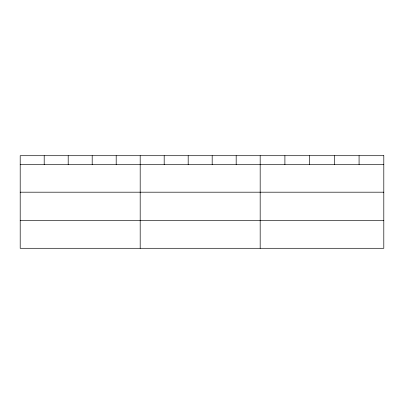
<?xml version="1.0" encoding="UTF-8"?>
<svg xmlns="http://www.w3.org/2000/svg" width="404" height="404" viewBox="0 0 404 404"><rect width="100%" height="100%" fill="white"/><g stroke="black" fill="none" stroke-linecap="round" stroke-linejoin="round"><path stroke-width="0.61" d="M20.2 164.559L383.8 164.559M20.2 192.193L383.8 192.193M20.2 220.665L383.8 220.665M359.075 155.707L359.075 164.559M334.35 155.707L334.35 164.559M309.626 155.707L309.626 164.559M284.901 155.707L284.901 164.559M260.176 155.707L260.176 248.293M236.178 155.707L236.178 164.559M212.181 155.707L212.181 164.559M188.183 155.707L188.183 164.559M164.186 155.707L164.186 164.559M140.188 155.707L140.188 248.293M116.19 155.707L116.19 164.559M92.193 155.707L92.193 164.559M68.195 155.707L68.195 164.559M44.198 155.707L44.198 164.559M383.8 155.707L20.2 155.707L20.2 248.293L383.8 248.293L383.8 155.707"/></g></svg>
